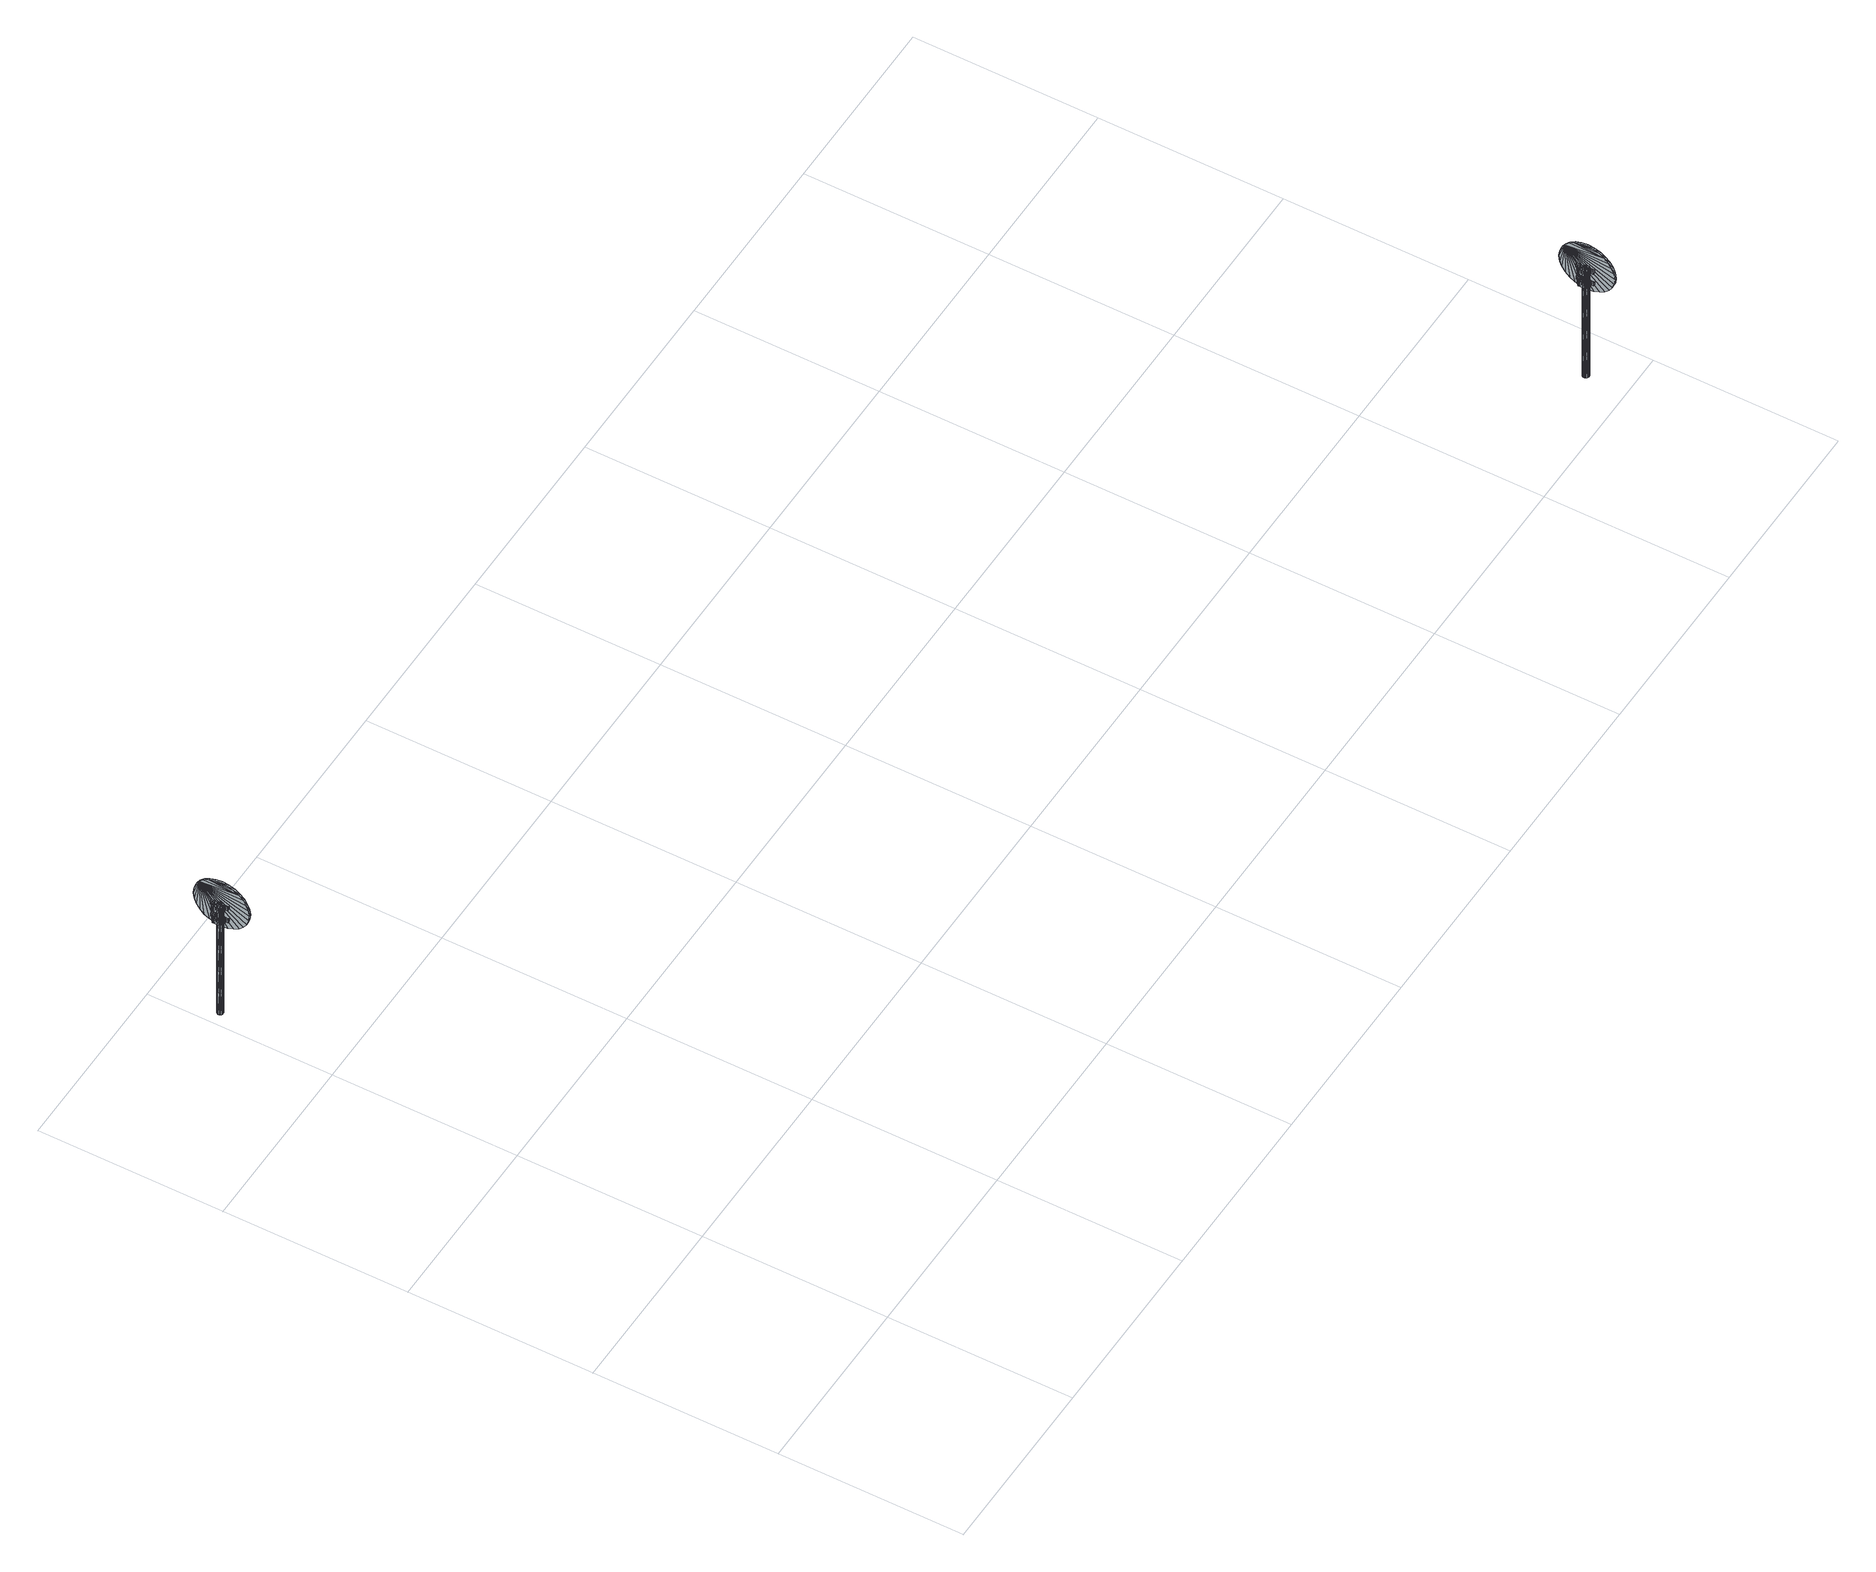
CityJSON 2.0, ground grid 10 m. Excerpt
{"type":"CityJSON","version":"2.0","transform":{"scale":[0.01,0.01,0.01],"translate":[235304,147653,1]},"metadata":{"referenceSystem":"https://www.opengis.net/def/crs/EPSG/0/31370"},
"CityObjects":{
"object1":{"type":"GenericCityObject","attributes":{"cluster":59,"mean_distance_to_centroid":0.147,"new_centroid_x":235304.31,"new_centroid_y":147688.89,"mean_distance_to_camera":8.13,"H1":0,"H2":0,"Z_final":109.16,"cluster2":-1,"proj_x":235305.79,"proj_y":147693.33,"id_line":25153,"bearing_l":288.42,"distance":4.69,"orientation":"left","G_obj":108.42},"geometry":[{"type":"MultiSurface","lod":"2","boundaries":[[[0,1,2]],[[2,1,3]],[[3,1,4]],[[4,1,5]],[[5,1,6]],[[1,7,6]],[[1,8,7]],[[1,9,8]],[[1,10,9]],[[1,11,10]],[[1,12,11]],[[1,13,12]],[[1,14,13]],[[15,14,1]],[[16,15,1]],[[17,16,1]],[[18,17,1]],[[0,18,1]],[[19,20,0]],[[19,0,2]],[[21,19,2]],[[21,2,3]],[[21,3,22]],[[22,3,4]],[[22,4,23]],[[23,4,5]],[[23,5,24]],[[24,5,6]],[[24,6,25]],[[25,6,7]],[[25,7,26]],[[26,7,8]],[[26,8,27]],[[8,9,27]],[[27,9,28]],[[9,10,28]],[[10,29,28]],[[10,11,29]],[[11,30,29]],[[11,12,30]],[[30,12,31]],[[31,12,13]],[[31,13,32]],[[32,13,14]],[[32,14,33]],[[33,14,15]],[[33,15,34]],[[34,15,16]],[[34,16,35]],[[35,16,17]],[[36,35,17]],[[18,36,17]],[[20,36,18]],[[20,18,0]],[[37,38,20]],[[37,20,19]],[[39,37,19]],[[21,39,19]],[[39,21,40]],[[40,21,22]],[[40,22,41]],[[41,22,23]],[[41,23,42]],[[42,23,24]],[[42,24,43]],[[43,24,25]],[[43,25,44]],[[44,25,26]],[[26,45,44]],[[26,27,45]],[[27,46,45]],[[27,28,46]],[[28,47,46]],[[28,29,47]],[[47,29,48]],[[29,30,48]],[[48,30,49]],[[49,30,31]],[[49,31,50]],[[50,31,32]],[[50,32,51]],[[51,32,33]],[[51,33,52]],[[52,33,34]],[[52,34,53]],[[53,34,35]],[[54,53,35]],[[54,35,36]],[[38,54,36]],[[38,36,20]],[[55,56,38]],[[55,38,37]],[[57,55,37]],[[57,37,39]],[[57,39,58]],[[58,39,40]],[[58,40,59]],[[59,40,41]],[[59,41,60]],[[60,41,42]],[[60,42,61]],[[61,42,43]],[[61,43,62]],[[62,43,44]],[[44,63,62]],[[44,45,63]],[[45,64,63]],[[45,46,64]],[[46,65,64]],[[46,47,65]],[[47,66,65]],[[47,48,66]],[[66,48,67]],[[67,48,49]],[[67,49,68]],[[68,49,50]],[[68,50,69]],[[69,50,51]],[[69,51,70]],[[70,51,52]],[[70,52,71]],[[71,52,53]],[[72,71,53]],[[72,53,54]],[[56,72,54]],[[56,54,38]],[[73,74,56]],[[73,56,55]],[[75,73,55]],[[75,55,57]],[[75,57,76]],[[76,57,58]],[[76,58,77]],[[77,58,59]],[[77,59,78]],[[78,59,60]],[[78,60,79]],[[79,60,61]],[[79,61,80]],[[80,61,62]],[[62,81,80]],[[62,63,81]],[[63,82,81]],[[63,64,82]],[[64,83,82]],[[64,65,83]],[[65,84,83]],[[65,66,84]],[[84,66,85]],[[85,66,67]],[[85,67,86]],[[86,67,68]],[[86,68,87]],[[87,68,69]],[[87,69,88]],[[88,69,70]],[[88,70,89]],[[89,70,71]],[[90,89,71]],[[90,71,72]],[[74,90,72]],[[74,72,56]],[[91,92,74]],[[91,74,73]],[[93,91,73]],[[93,73,75]],[[93,75,94]],[[94,75,76]],[[94,76,95]],[[95,76,77]],[[95,77,96]],[[96,77,78]],[[96,78,97]],[[97,78,79]],[[97,79,98]],[[98,79,80]],[[80,99,98]],[[80,81,99]],[[81,100,99]],[[81,82,100]],[[82,101,100]],[[82,83,101]],[[83,102,101]],[[83,84,102]],[[102,84,103]],[[103,84,85]],[[103,85,104]],[[104,85,86]],[[104,86,105]],[[105,86,87]],[[105,87,106]],[[106,87,88]],[[106,88,107]],[[107,88,89]],[[108,107,89]],[[108,89,90]],[[92,108,90]],[[92,90,74]],[[92,91,109]],[[91,93,109]],[[93,94,109]],[[94,95,109]],[[95,96,109]],[[109,96,97]],[[109,97,98]],[[109,98,99]],[[109,99,100]],[[109,100,101]],[[109,101,102]],[[109,102,103]],[[109,103,104]],[[105,109,104]],[[106,109,105]],[[107,109,106]],[[108,109,107]],[[92,109,108]],[[110,111,112]],[[113,112,114]],[[115,112,113]],[[116,112,115]],[[117,112,116]],[[118,112,117]],[[119,112,118]],[[120,112,119]],[[121,112,120]],[[122,112,121]],[[122,123,112]],[[123,110,112]],[[111,124,112]],[[124,125,112]],[[125,126,112]],[[126,127,112]],[[127,128,112]],[[128,129,112]],[[129,130,112]],[[130,131,112]],[[112,131,132]],[[131,133,132]],[[131,134,133]],[[133,134,135]],[[133,135,136]],[[135,137,136]],[[133,136,138]],[[136,139,138]],[[136,137,139]],[[137,140,139]],[[137,135,140]],[[135,141,140]],[[135,134,141]],[[134,142,141]],[[134,131,142]],[[131,143,142]],[[131,130,143]],[[143,130,144]],[[144,130,129]],[[144,129,145]],[[145,129,128]],[[145,128,146]],[[146,127,147]],[[147,127,126]],[[147,126,148]],[[148,126,125]],[[148,125,149]],[[149,125,124]],[[150,149,124]],[[150,124,111]],[[151,150,111]],[[151,111,110]],[[152,151,110]],[[152,110,123]],[[146,128,127]],[[153,123,122]],[[154,153,122]],[[154,122,121]],[[155,154,121]],[[155,121,120]],[[156,155,120]],[[156,120,119]],[[157,156,119]],[[157,119,118]],[[157,118,158]],[[158,118,117]],[[158,117,159]],[[153,152,123]],[[159,117,116]],[[159,116,160]],[[160,116,115]],[[160,115,161]],[[161,115,113]],[[161,113,162]],[[162,113,114]],[[162,114,163]],[[163,114,112]],[[163,112,164]],[[164,112,132]],[[132,165,164]],[[132,133,165]],[[133,138,165]],[[138,139,140]],[[161,162,163]],[[160,161,163]],[[159,160,163]],[[158,159,163]],[[157,158,163]],[[156,157,163]],[[155,156,163]],[[154,155,163]],[[153,154,163]],[[153,163,152]],[[152,163,151]],[[151,163,150]],[[150,163,149]],[[149,163,148]],[[148,163,147]],[[147,163,146]],[[146,163,145]],[[145,163,144]],[[144,163,143]],[[143,163,142]],[[163,164,142]],[[142,164,165]],[[142,165,141]],[[165,140,141]],[[165,138,140]],[[166,167,168]],[[168,167,169]],[[170,168,169]],[[170,169,171]],[[170,171,172]],[[172,171,173]],[[172,173,174]],[[174,173,175]],[[174,175,176]],[[176,175,177]],[[176,177,178]],[[178,177,179]],[[178,179,180]],[[180,179,181]],[[180,181,182]],[[182,181,183]],[[182,183,184]],[[184,183,185]],[[184,185,186]],[[186,185,187]],[[186,187,188]],[[188,187,189]],[[188,189,190]],[[190,189,191]],[[192,190,191]],[[192,191,193]],[[194,192,193]],[[194,193,195]],[[196,194,195]],[[196,195,197]],[[198,196,197]],[[198,197,199]],[[200,198,199]],[[200,199,201]],[[202,200,201]],[[202,201,203]],[[204,202,203]],[[204,203,205]],[[206,204,205]],[[206,205,207]],[[208,206,207]],[[208,207,209]],[[210,208,209]],[[210,209,211]],[[212,210,211]],[[212,211,213]],[[214,212,213]],[[214,213,215]],[[216,214,215]],[[216,215,217]],[[216,217,218]],[[218,217,219]],[[218,219,220]],[[220,219,221]],[[220,221,222]],[[222,221,223]],[[222,223,224]],[[224,223,225]],[[224,225,226]],[[226,225,227]],[[226,227,228]],[[228,227,229]],[[228,229,230]],[[230,229,231]],[[230,231,232]],[[232,231,233]],[[232,233,234]],[[234,233,235]],[[234,235,236]],[[236,235,237]],[[236,237,238]],[[238,237,239]],[[240,238,239]],[[240,239,241]],[[240,241,242]],[[242,241,243]],[[243,244,242]],[[243,245,244]],[[244,245,246]],[[246,245,247]],[[246,247,248]],[[248,247,249]],[[248,249,250]],[[250,249,251]],[[250,251,252]],[[252,251,253]],[[252,253,254]],[[254,253,255]],[[254,255,256]],[[256,255,257]],[[256,257,258]],[[258,257,259]],[[258,259,260]],[[260,259,261]],[[260,261,262]],[[262,261,263]],[[262,263,264]],[[264,263,265]],[[264,265,266]],[[266,265,267]],[[266,267,268]],[[268,267,269]],[[269,270,268]],[[269,271,270]],[[271,272,270]],[[271,273,272]],[[273,274,272]],[[273,275,274]],[[275,276,274]],[[275,277,276]],[[277,278,276]],[[277,279,278]],[[279,280,278]],[[279,281,280]],[[281,282,280]],[[281,283,282]],[[283,284,282]],[[283,285,284]],[[285,286,284]],[[285,287,286]],[[287,288,286]],[[287,289,288]],[[289,290,288]],[[289,291,290]],[[290,291,292]],[[292,291,293]],[[292,293,294]],[[294,293,295]],[[294,295,296]],[[296,295,297]],[[296,297,298]],[[298,297,299]],[[298,299,300]],[[300,299,301]],[[300,301,302]],[[302,301,303]],[[302,303,304]],[[304,303,305]],[[304,305,306]],[[306,305,307]],[[306,307,308]],[[308,307,309]],[[308,309,310]],[[310,309,311]],[[310,311,312]],[[312,311,313]],[[313,166,312]],[[313,167,166]],[[169,167,313]],[[169,313,171]],[[171,313,311]],[[173,171,311]],[[173,311,309]],[[175,173,309]],[[175,309,307]],[[177,175,307]],[[177,307,305]],[[179,177,305]],[[179,305,303]],[[181,179,303]],[[181,303,301]],[[183,181,301]],[[183,301,299]],[[183,299,297]],[[185,183,297]],[[185,297,295]],[[187,185,295]],[[187,295,293]],[[189,187,293]],[[189,293,291]],[[189,291,289]],[[189,289,287]],[[191,189,287]],[[191,287,285]],[[193,191,285]],[[195,193,285]],[[195,285,283]],[[197,195,283]],[[199,197,283]],[[201,199,283]],[[201,283,281]],[[203,201,281]],[[205,203,281]],[[205,281,279]],[[205,279,207]],[[207,279,209]],[[209,279,277]],[[209,277,211]],[[211,277,275]],[[211,275,213]],[[213,275,273]],[[213,273,215]],[[215,273,271]],[[215,271,217]],[[217,271,219]],[[219,271,269]],[[219,269,221]],[[221,269,223]],[[223,269,267]],[[223,267,225]],[[225,267,265]],[[225,265,227]],[[227,265,263]],[[227,263,229]],[[229,263,261]],[[229,261,231]],[[231,261,259]],[[231,259,257]],[[231,257,233]],[[233,257,255]],[[233,255,235]],[[235,255,253]],[[235,253,237]],[[253,251,237]],[[237,251,249]],[[237,249,239]],[[249,247,239]],[[239,247,245]],[[239,245,241]],[[241,245,243]],[[240,242,244]],[[168,312,166]],[[170,312,168]],[[170,310,312]],[[172,310,170]],[[172,308,310]],[[174,308,172]],[[174,306,308]],[[176,306,174]],[[176,304,306]],[[178,304,176]],[[178,302,304]],[[180,302,178]],[[180,300,302]],[[182,300,180]],[[182,298,300]],[[182,296,298]],[[184,296,182]],[[184,294,296]],[[186,294,184]],[[186,292,294]],[[188,292,186]],[[188,290,292]],[[188,288,290]],[[188,286,288]],[[190,286,188]],[[190,284,286]],[[192,284,190]],[[194,284,192]],[[194,282,284]],[[196,282,194]],[[198,282,196]],[[200,282,198]],[[200,280,282]],[[202,280,200]],[[204,280,202]],[[204,278,280]],[[204,206,278]],[[206,208,278]],[[208,276,278]],[[208,210,276]],[[210,274,276]],[[210,212,274]],[[212,272,274]],[[212,214,272]],[[214,270,272]],[[214,216,270]],[[216,218,270]],[[218,268,270]],[[218,220,268]],[[220,222,268]],[[222,266,268]],[[222,224,266]],[[224,264,266]],[[224,226,264]],[[226,262,264]],[[226,228,262]],[[228,260,262]],[[228,230,260]],[[230,258,260]],[[230,256,258]],[[230,232,256]],[[232,254,256]],[[232,234,254]],[[234,252,254]],[[234,236,252]],[[252,236,250]],[[236,248,250]],[[236,238,248]],[[248,238,246]],[[238,244,246]],[[238,240,244]],[[314,315,316]],[[316,315,317]],[[318,316,317]],[[318,317,319]],[[318,319,320]],[[320,319,321]],[[320,321,322]],[[322,321,323]],[[322,323,324]],[[324,323,325]],[[324,325,326]],[[326,325,327]],[[326,327,328]],[[328,327,329]],[[328,329,330]],[[330,329,331]],[[330,331,332]],[[332,331,333]],[[332,333,334]],[[334,333,335]],[[334,335,336]],[[336,335,337]],[[336,337,338]],[[338,337,339]],[[340,338,339]],[[340,339,341]],[[342,340,341]],[[342,341,343]],[[344,342,343]],[[344,343,345]],[[346,344,345]],[[346,345,347]],[[348,346,347]],[[348,347,349]],[[350,348,349]],[[350,349,351]],[[352,350,351]],[[352,351,353]],[[354,352,353]],[[354,353,355]],[[356,354,355]],[[356,355,357]],[[358,356,357]],[[358,357,359]],[[360,358,359]],[[360,359,361]],[[362,360,361]],[[362,361,363]],[[364,362,363]],[[364,363,365]],[[364,365,366]],[[366,365,367]],[[366,367,368]],[[368,367,369]],[[368,369,370]],[[370,369,371]],[[370,371,372]],[[372,371,373]],[[372,373,374]],[[374,373,375]],[[374,375,376]],[[376,375,377]],[[376,377,378]],[[378,377,379]],[[378,379,380]],[[380,379,381]],[[380,381,382]],[[382,381,383]],[[382,383,384]],[[384,383,385]],[[386,384,385]],[[386,385,387]],[[386,387,388]],[[388,387,389]],[[389,390,388]],[[389,391,390]],[[390,391,392]],[[392,391,393]],[[392,393,394]],[[394,393,395]],[[394,395,396]],[[396,395,397]],[[396,397,398]],[[398,397,399]],[[398,399,400]],[[400,399,401]],[[400,401,402]],[[402,401,403]],[[402,403,404]],[[404,403,405]],[[404,405,406]],[[406,405,407]],[[406,407,408]],[[408,407,409]],[[408,409,410]],[[410,409,411]],[[410,411,412]],[[412,411,413]],[[412,413,414]],[[414,413,415]],[[415,416,414]],[[415,417,416]],[[417,418,416]],[[417,419,418]],[[419,420,418]],[[419,421,420]],[[421,422,420]],[[421,423,422]],[[423,424,422]],[[423,425,424]],[[425,426,424]],[[425,427,426]],[[427,428,426]],[[427,429,428]],[[429,430,428]],[[429,431,430]],[[431,432,430]],[[431,433,432]],[[433,434,432]],[[433,435,434]],[[435,436,434]],[[435,437,436]],[[436,437,438]],[[438,437,439]],[[438,439,440]],[[440,439,441]],[[440,441,442]],[[442,441,443]],[[442,443,444]],[[444,443,445]],[[444,445,446]],[[446,445,447]],[[446,447,448]],[[448,447,449]],[[448,449,450]],[[450,449,451]],[[450,451,452]],[[452,451,453]],[[452,453,454]],[[454,453,455]],[[454,455,456]],[[456,455,457]],[[456,457,458]],[[458,457,459]],[[459,314,458]],[[459,315,314]],[[317,315,459]],[[317,459,319]],[[319,459,457]],[[321,319,457]],[[321,457,455]],[[323,321,455]],[[323,455,453]],[[325,323,453]],[[325,453,451]],[[327,325,451]],[[327,451,449]],[[329,327,449]],[[329,449,447]],[[331,329,447]],[[331,447,445]],[[331,445,443]],[[333,331,443]],[[333,443,441]],[[335,333,441]],[[335,441,439]],[[337,335,439]],[[337,439,437]],[[337,437,435]],[[337,435,433]],[[339,337,433]],[[339,433,431]],[[341,339,431]],[[343,341,431]],[[343,431,429]],[[345,343,429]],[[347,345,429]],[[349,347,429]],[[349,429,427]],[[351,349,427]],[[353,351,427]],[[353,427,425]],[[353,425,355]],[[355,425,357]],[[357,425,423]],[[357,423,359]],[[359,423,421]],[[359,421,361]],[[361,421,419]],[[361,419,363]],[[363,419,417]],[[363,417,365]],[[365,417,367]],[[367,417,415]],[[367,415,369]],[[369,415,413]],[[369,413,371]],[[371,413,411]],[[371,411,373]],[[373,411,409]],[[373,409,375]],[[375,409,407]],[[375,407,377]],[[377,407,405]],[[377,405,403]],[[377,403,379]],[[379,403,401]],[[379,401,381]],[[381,401,399]],[[381,399,383]],[[399,397,383]],[[383,397,395]],[[383,395,385]],[[395,393,385]],[[385,393,391]],[[385,391,387]],[[387,391,389]],[[386,388,390]],[[316,458,314]],[[318,458,316]],[[318,456,458]],[[320,456,318]],[[320,454,456]],[[322,454,320]],[[322,452,454]],[[324,452,322]],[[324,450,452]],[[326,450,324]],[[326,448,450]],[[328,448,326]],[[328,446,448]],[[330,446,328]],[[330,444,446]],[[330,442,444]],[[332,442,330]],[[332,440,442]],[[334,440,332]],[[334,438,440]],[[336,438,334]],[[336,436,438]],[[336,434,436]],[[336,432,434]],[[338,432,336]],[[338,430,432]],[[340,430,338]],[[342,430,340]],[[342,428,430]],[[344,428,342]],[[346,428,344]],[[348,428,346]],[[348,426,428]],[[350,426,348]],[[352,426,350]],[[352,424,426]],[[352,354,424]],[[354,356,424]],[[356,422,424]],[[356,358,422]],[[358,420,422]],[[358,360,420]],[[360,418,420]],[[360,362,418]],[[362,416,418]],[[362,364,416]],[[364,366,416]],[[366,414,416]],[[366,368,414]],[[368,412,414]],[[368,370,412]],[[370,410,412]],[[370,372,410]],[[372,408,410]],[[372,374,408]],[[374,406,408]],[[374,376,406]],[[376,404,406]],[[376,402,404]],[[376,378,402]],[[378,400,402]],[[378,380,400]],[[380,398,400]],[[380,382,398]],[[398,382,396]],[[382,394,396]],[[382,384,394]],[[394,384,392]],[[384,390,392]],[[384,386,390]]]}]},
"object2":{"type":"GenericCityObject","attributes":{"cluster":58,"mean_distance_to_centroid":0.228,"new_centroid_x":235371.14,"new_centroid_y":147654.62,"mean_distance_to_camera":10.74,"H1":0,"H2":0,"Z_final":109.04,"cluster2":-1,"proj_x":235377.13,"proj_y":147657.93,"id_line":25151,"bearing_l":331.05,"distance":6.84,"orientation":"left","G_obj":151.05},"geometry":[{"type":"MultiSurface","lod":"2","boundaries":[[[460,461,462]],[[462,461,463]],[[463,461,464]],[[464,461,465]],[[465,461,466]],[[461,467,466]],[[461,468,467]],[[461,469,468]],[[461,470,469]],[[461,471,470]],[[461,472,471]],[[461,473,472]],[[461,474,473]],[[475,474,461]],[[476,475,461]],[[477,476,461]],[[478,477,461]],[[460,478,461]],[[479,480,460]],[[479,460,462]],[[481,479,462]],[[481,462,463]],[[481,463,482]],[[482,463,464]],[[482,464,483]],[[483,464,465]],[[483,465,484]],[[484,465,466]],[[484,466,485]],[[485,466,467]],[[485,467,486]],[[486,467,468]],[[486,468,487]],[[468,469,487]],[[487,469,488]],[[469,470,488]],[[470,489,488]],[[470,471,489]],[[471,490,489]],[[471,472,490]],[[490,472,491]],[[491,472,473]],[[491,473,492]],[[492,473,474]],[[492,474,493]],[[493,474,475]],[[493,475,494]],[[494,475,476]],[[494,476,495]],[[495,476,477]],[[496,495,477]],[[478,496,477]],[[480,496,478]],[[480,478,460]],[[497,498,480]],[[497,480,479]],[[499,497,479]],[[481,499,479]],[[499,481,500]],[[500,481,482]],[[500,482,501]],[[501,482,483]],[[501,483,502]],[[502,483,484]],[[502,484,503]],[[503,484,485]],[[503,485,504]],[[504,485,486]],[[486,505,504]],[[486,487,505]],[[487,506,505]],[[487,488,506]],[[488,507,506]],[[488,489,507]],[[507,489,508]],[[489,490,508]],[[508,490,509]],[[509,490,491]],[[509,491,510]],[[510,491,492]],[[510,492,511]],[[511,492,493]],[[511,493,512]],[[512,493,494]],[[512,494,513]],[[513,494,495]],[[514,513,495]],[[514,495,496]],[[498,514,496]],[[498,496,480]],[[515,516,498]],[[515,498,497]],[[517,515,497]],[[517,497,499]],[[517,499,518]],[[518,499,500]],[[518,500,519]],[[519,500,501]],[[519,501,520]],[[520,501,502]],[[520,502,521]],[[521,502,503]],[[521,503,522]],[[522,503,504]],[[504,523,522]],[[504,505,523]],[[505,524,523]],[[505,506,524]],[[506,525,524]],[[506,507,525]],[[507,526,525]],[[507,508,526]],[[526,508,527]],[[527,508,509]],[[527,509,528]],[[528,509,510]],[[528,510,529]],[[529,510,511]],[[529,511,530]],[[530,511,512]],[[530,512,531]],[[531,512,513]],[[532,531,513]],[[532,513,514]],[[516,532,514]],[[516,514,498]],[[533,534,516]],[[533,516,515]],[[535,533,515]],[[535,515,517]],[[535,517,536]],[[536,517,518]],[[536,518,537]],[[537,518,519]],[[537,519,538]],[[538,519,520]],[[538,520,539]],[[539,520,521]],[[539,521,540]],[[540,521,522]],[[522,541,540]],[[522,523,541]],[[523,542,541]],[[523,524,542]],[[524,543,542]],[[524,525,543]],[[525,544,543]],[[525,526,544]],[[544,526,545]],[[545,526,527]],[[545,527,546]],[[546,527,528]],[[546,528,547]],[[547,528,529]],[[547,529,548]],[[548,529,530]],[[548,530,549]],[[549,530,531]],[[550,549,531]],[[550,531,532]],[[534,550,532]],[[534,532,516]],[[551,552,534]],[[551,534,533]],[[553,551,533]],[[553,533,535]],[[553,535,554]],[[554,535,536]],[[554,536,555]],[[555,536,537]],[[555,537,556]],[[556,537,538]],[[556,538,557]],[[557,538,539]],[[557,539,558]],[[558,539,540]],[[540,559,558]],[[540,541,559]],[[541,560,559]],[[541,542,560]],[[542,561,560]],[[542,543,561]],[[543,562,561]],[[543,544,562]],[[562,544,563]],[[563,544,545]],[[563,545,564]],[[564,545,546]],[[564,546,565]],[[565,546,547]],[[565,547,566]],[[566,547,548]],[[566,548,567]],[[567,548,549]],[[568,567,549]],[[568,549,550]],[[552,568,550]],[[552,550,534]],[[552,551,569]],[[551,553,569]],[[553,554,569]],[[554,555,569]],[[555,556,569]],[[569,556,557]],[[569,557,558]],[[569,558,559]],[[569,559,560]],[[569,560,561]],[[569,561,562]],[[569,562,563]],[[569,563,564]],[[565,569,564]],[[566,569,565]],[[567,569,566]],[[568,569,567]],[[552,569,568]],[[570,571,572]],[[573,572,574]],[[575,572,573]],[[576,572,575]],[[577,572,576]],[[578,572,577]],[[579,572,578]],[[580,572,579]],[[581,572,580]],[[582,572,581]],[[582,583,572]],[[583,570,572]],[[571,584,572]],[[584,585,572]],[[585,586,572]],[[586,587,572]],[[587,588,572]],[[588,589,572]],[[589,590,572]],[[590,591,572]],[[572,591,592]],[[591,593,592]],[[591,594,593]],[[593,594,595]],[[593,595,596]],[[595,597,596]],[[593,596,598]],[[596,599,598]],[[596,597,599]],[[597,600,599]],[[597,595,600]],[[595,601,600]],[[595,594,601]],[[594,602,601]],[[594,591,602]],[[591,603,602]],[[591,590,603]],[[603,590,604]],[[604,590,589]],[[604,589,605]],[[605,589,588]],[[605,588,606]],[[606,587,607]],[[607,587,586]],[[607,586,608]],[[608,586,585]],[[608,585,609]],[[609,585,584]],[[610,609,584]],[[610,584,571]],[[611,610,571]],[[611,571,570]],[[612,611,570]],[[612,570,583]],[[606,588,587]],[[613,583,582]],[[614,613,582]],[[614,582,581]],[[615,614,581]],[[615,581,580]],[[616,615,580]],[[616,580,579]],[[617,616,579]],[[617,579,578]],[[617,578,618]],[[618,578,577]],[[618,577,619]],[[613,612,583]],[[619,577,576]],[[619,576,620]],[[620,576,575]],[[620,575,621]],[[621,575,573]],[[621,573,622]],[[622,573,574]],[[622,574,623]],[[623,574,572]],[[623,572,624]],[[624,572,592]],[[592,625,624]],[[592,593,625]],[[593,598,625]],[[598,599,600]],[[621,622,623]],[[620,621,623]],[[619,620,623]],[[618,619,623]],[[617,618,623]],[[616,617,623]],[[615,616,623]],[[614,615,623]],[[613,614,623]],[[613,623,612]],[[612,623,611]],[[611,623,610]],[[610,623,609]],[[609,623,608]],[[608,623,607]],[[607,623,606]],[[606,623,605]],[[605,623,604]],[[604,623,603]],[[603,623,602]],[[623,624,602]],[[602,624,625]],[[602,625,601]],[[625,600,601]],[[625,598,600]],[[626,627,628]],[[628,627,629]],[[630,628,629]],[[630,629,631]],[[630,631,632]],[[632,631,633]],[[632,633,634]],[[634,633,635]],[[634,635,636]],[[636,635,637]],[[636,637,638]],[[638,637,639]],[[638,639,640]],[[640,639,641]],[[640,641,642]],[[642,641,643]],[[642,643,644]],[[644,643,645]],[[644,645,646]],[[646,645,647]],[[646,647,648]],[[648,647,649]],[[648,649,650]],[[650,649,651]],[[652,650,651]],[[652,651,653]],[[654,652,653]],[[654,653,655]],[[656,654,655]],[[656,655,657]],[[658,656,657]],[[658,657,659]],[[660,658,659]],[[660,659,661]],[[662,660,661]],[[662,661,663]],[[664,662,663]],[[664,663,665]],[[666,664,665]],[[666,665,667]],[[668,666,667]],[[668,667,669]],[[670,668,669]],[[670,669,671]],[[672,670,671]],[[672,671,673]],[[674,672,673]],[[674,673,675]],[[676,674,675]],[[676,675,677]],[[676,677,678]],[[678,677,679]],[[678,679,680]],[[680,679,681]],[[680,681,682]],[[682,681,683]],[[682,683,684]],[[684,683,685]],[[684,685,686]],[[686,685,687]],[[686,687,688]],[[688,687,689]],[[688,689,690]],[[690,689,691]],[[690,691,692]],[[692,691,693]],[[692,693,694]],[[694,693,695]],[[694,695,696]],[[696,695,697]],[[698,696,697]],[[698,697,699]],[[698,699,700]],[[700,699,701]],[[701,702,700]],[[701,703,702]],[[702,703,704]],[[704,703,705]],[[704,705,706]],[[706,705,707]],[[706,707,708]],[[708,707,709]],[[708,709,710]],[[710,709,711]],[[710,711,712]],[[712,711,713]],[[712,713,714]],[[714,713,715]],[[714,715,716]],[[716,715,717]],[[716,717,718]],[[718,717,719]],[[718,719,720]],[[720,719,721]],[[720,721,722]],[[722,721,723]],[[722,723,724]],[[724,723,725]],[[724,725,726]],[[726,725,727]],[[727,728,726]],[[727,729,728]],[[729,730,728]],[[729,731,730]],[[731,732,730]],[[731,733,732]],[[733,734,732]],[[733,735,734]],[[735,736,734]],[[735,737,736]],[[737,738,736]],[[737,739,738]],[[739,740,738]],[[739,741,740]],[[741,742,740]],[[741,743,742]],[[743,744,742]],[[743,745,744]],[[745,746,744]],[[745,747,746]],[[747,748,746]],[[747,749,748]],[[748,749,750]],[[750,749,751]],[[750,751,752]],[[752,751,753]],[[752,753,754]],[[754,753,755]],[[754,755,756]],[[756,755,757]],[[756,757,758]],[[758,757,759]],[[758,759,760]],[[760,759,761]],[[760,761,762]],[[762,761,763]],[[762,763,764]],[[764,763,765]],[[764,765,766]],[[766,765,767]],[[766,767,768]],[[768,767,769]],[[768,769,770]],[[770,769,771]],[[771,626,770]],[[771,627,626]],[[629,627,771]],[[629,771,631]],[[631,771,769]],[[633,631,769]],[[633,769,767]],[[635,633,767]],[[635,767,765]],[[637,635,765]],[[637,765,763]],[[639,637,763]],[[639,763,761]],[[641,639,761]],[[641,761,759]],[[643,641,759]],[[643,759,757]],[[643,757,755]],[[645,643,755]],[[645,755,753]],[[647,645,753]],[[647,753,751]],[[649,647,751]],[[649,751,749]],[[649,749,747]],[[649,747,745]],[[651,649,745]],[[651,745,743]],[[653,651,743]],[[655,653,743]],[[655,743,741]],[[657,655,741]],[[659,657,741]],[[661,659,741]],[[661,741,739]],[[663,661,739]],[[665,663,739]],[[665,739,737]],[[665,737,667]],[[667,737,669]],[[669,737,735]],[[669,735,671]],[[671,735,733]],[[671,733,673]],[[673,733,731]],[[673,731,675]],[[675,731,729]],[[675,729,677]],[[677,729,679]],[[679,729,727]],[[679,727,681]],[[681,727,725]],[[681,725,683]],[[683,725,723]],[[683,723,685]],[[685,723,721]],[[685,721,687]],[[687,721,719]],[[687,719,689]],[[689,719,717]],[[689,717,715]],[[689,715,691]],[[691,715,713]],[[691,713,693]],[[693,713,711]],[[693,711,695]],[[711,709,695]],[[695,709,707]],[[695,707,697]],[[707,705,697]],[[697,705,703]],[[697,703,699]],[[699,703,701]],[[698,700,702]],[[628,770,626]],[[630,770,628]],[[630,768,770]],[[632,768,630]],[[632,766,768]],[[634,766,632]],[[634,764,766]],[[636,764,634]],[[636,762,764]],[[638,762,636]],[[638,760,762]],[[640,760,638]],[[640,758,760]],[[642,758,640]],[[642,756,758]],[[642,754,756]],[[644,754,642]],[[644,752,754]],[[646,752,644]],[[646,750,752]],[[648,750,646]],[[648,748,750]],[[648,746,748]],[[648,744,746]],[[650,744,648]],[[650,742,744]],[[652,742,650]],[[654,742,652]],[[654,740,742]],[[656,740,654]],[[658,740,656]],[[660,740,658]],[[660,738,740]],[[662,738,660]],[[664,738,662]],[[664,736,738]],[[664,666,736]],[[666,668,736]],[[668,734,736]],[[668,670,734]],[[670,732,734]],[[670,672,732]],[[672,730,732]],[[672,674,730]],[[674,728,730]],[[674,676,728]],[[676,678,728]],[[678,726,728]],[[678,680,726]],[[680,724,726]],[[680,682,724]],[[682,722,724]],[[682,684,722]],[[684,720,722]],[[684,686,720]],[[686,718,720]],[[686,688,718]],[[688,716,718]],[[688,714,716]],[[688,690,714]],[[690,712,714]],[[690,692,712]],[[692,710,712]],[[692,694,710]],[[710,694,708]],[[694,706,708]],[[694,696,706]],[[706,696,704]],[[696,702,704]],[[696,698,702]],[[772,773,774]],[[774,773,775]],[[776,774,775]],[[776,775,777]],[[776,777,778]],[[778,777,779]],[[778,779,780]],[[780,779,781]],[[780,781,782]],[[782,781,783]],[[782,783,784]],[[784,783,785]],[[784,785,786]],[[786,785,787]],[[786,787,788]],[[788,787,789]],[[788,789,790]],[[790,789,791]],[[790,791,792]],[[792,791,793]],[[792,793,794]],[[794,793,795]],[[794,795,796]],[[796,795,797]],[[798,796,797]],[[798,797,799]],[[800,798,799]],[[800,799,801]],[[802,800,801]],[[802,801,803]],[[804,802,803]],[[804,803,805]],[[806,804,805]],[[806,805,807]],[[808,806,807]],[[808,807,809]],[[810,808,809]],[[810,809,811]],[[812,810,811]],[[812,811,813]],[[814,812,813]],[[814,813,815]],[[816,814,815]],[[816,815,817]],[[818,816,817]],[[818,817,819]],[[820,818,819]],[[820,819,821]],[[822,820,821]],[[822,821,823]],[[822,823,824]],[[824,823,825]],[[824,825,826]],[[826,825,827]],[[826,827,828]],[[828,827,829]],[[828,829,830]],[[830,829,831]],[[830,831,832]],[[832,831,833]],[[832,833,834]],[[834,833,835]],[[834,835,836]],[[836,835,837]],[[836,837,838]],[[838,837,839]],[[838,839,840]],[[840,839,841]],[[840,841,842]],[[842,841,843]],[[844,842,843]],[[844,843,845]],[[844,845,846]],[[846,845,847]],[[847,848,846]],[[847,849,848]],[[848,849,850]],[[850,849,851]],[[850,851,852]],[[852,851,853]],[[852,853,854]],[[854,853,855]],[[854,855,856]],[[856,855,857]],[[856,857,858]],[[858,857,859]],[[858,859,860]],[[860,859,861]],[[860,861,862]],[[862,861,863]],[[862,863,864]],[[864,863,865]],[[864,865,866]],[[866,865,867]],[[866,867,868]],[[868,867,869]],[[868,869,870]],[[870,869,871]],[[870,871,872]],[[872,871,873]],[[873,874,872]],[[873,875,874]],[[875,876,874]],[[875,877,876]],[[877,878,876]],[[877,879,878]],[[879,880,878]],[[879,881,880]],[[881,882,880]],[[881,883,882]],[[883,884,882]],[[883,885,884]],[[885,886,884]],[[885,887,886]],[[887,888,886]],[[887,889,888]],[[889,890,888]],[[889,891,890]],[[891,892,890]],[[891,893,892]],[[893,894,892]],[[893,895,894]],[[894,895,896]],[[896,895,897]],[[896,897,898]],[[898,897,899]],[[898,899,900]],[[900,899,901]],[[900,901,902]],[[902,901,903]],[[902,903,904]],[[904,903,905]],[[904,905,906]],[[906,905,907]],[[906,907,908]],[[908,907,909]],[[908,909,910]],[[910,909,911]],[[910,911,912]],[[912,911,913]],[[912,913,914]],[[914,913,915]],[[914,915,916]],[[916,915,917]],[[917,772,916]],[[917,773,772]],[[775,773,917]],[[775,917,777]],[[777,917,915]],[[779,777,915]],[[779,915,913]],[[781,779,913]],[[781,913,911]],[[783,781,911]],[[783,911,909]],[[785,783,909]],[[785,909,907]],[[787,785,907]],[[787,907,905]],[[789,787,905]],[[789,905,903]],[[789,903,901]],[[791,789,901]],[[791,901,899]],[[793,791,899]],[[793,899,897]],[[795,793,897]],[[795,897,895]],[[795,895,893]],[[795,893,891]],[[797,795,891]],[[797,891,889]],[[799,797,889]],[[801,799,889]],[[801,889,887]],[[803,801,887]],[[805,803,887]],[[807,805,887]],[[807,887,885]],[[809,807,885]],[[811,809,885]],[[811,885,883]],[[811,883,813]],[[813,883,815]],[[815,883,881]],[[815,881,817]],[[817,881,879]],[[817,879,819]],[[819,879,877]],[[819,877,821]],[[821,877,875]],[[821,875,823]],[[823,875,825]],[[825,875,873]],[[825,873,827]],[[827,873,871]],[[827,871,829]],[[829,871,869]],[[829,869,831]],[[831,869,867]],[[831,867,833]],[[833,867,865]],[[833,865,835]],[[835,865,863]],[[835,863,861]],[[835,861,837]],[[837,861,859]],[[837,859,839]],[[839,859,857]],[[839,857,841]],[[857,855,841]],[[841,855,853]],[[841,853,843]],[[853,851,843]],[[843,851,849]],[[843,849,845]],[[845,849,847]],[[844,846,848]],[[774,916,772]],[[776,916,774]],[[776,914,916]],[[778,914,776]],[[778,912,914]],[[780,912,778]],[[780,910,912]],[[782,910,780]],[[782,908,910]],[[784,908,782]],[[784,906,908]],[[786,906,784]],[[786,904,906]],[[788,904,786]],[[788,902,904]],[[788,900,902]],[[790,900,788]],[[790,898,900]],[[792,898,790]],[[792,896,898]],[[794,896,792]],[[794,894,896]],[[794,892,894]],[[794,890,892]],[[796,890,794]],[[796,888,890]],[[798,888,796]],[[800,888,798]],[[800,886,888]],[[802,886,800]],[[804,886,802]],[[806,886,804]],[[806,884,886]],[[808,884,806]],[[810,884,808]],[[810,882,884]],[[810,812,882]],[[812,814,882]],[[814,880,882]],[[814,816,880]],[[816,878,880]],[[816,818,878]],[[818,876,878]],[[818,820,876]],[[820,874,876]],[[820,822,874]],[[822,824,874]],[[824,872,874]],[[824,826,872]],[[826,870,872]],[[826,828,870]],[[828,868,870]],[[828,830,868]],[[830,866,868]],[[830,832,866]],[[832,864,866]],[[832,834,864]],[[834,862,864]],[[834,860,862]],[[834,836,860]],[[836,858,860]],[[836,838,858]],[[838,856,858]],[[838,840,856]],[[856,840,854]],[[840,852,854]],[[840,842,852]],[[852,842,850]],[[842,848,850]],[[842,844,848]]]}]}
},
"vertices":[
[77,3666,1],[77,3649,1],[71,3665,1],[66,3662,1],[62,3657,1],[60,3652,1],[60,3646,1],[62,3641,1],[66,3636,1],[71,3633,1],[77,3632,1],[82,3633,1],[87,3636,1],[91,3641,1],[93,3646,1],[93,3652,1],[91,3657,1],[87,3662,1],[82,3665,1],[71,3665,150],[77,3666,150],[66,3662,150],[62,3657,150],[60,3652,150],[60,3646,150],[62,3641,150],[66,3636,150],[71,3633,150],[77,3632,150],[82,3633,150],[87,3636,150],[91,3641,150],[93,3646,150],[93,3652,150],[91,3657,150],[87,3662,150],[82,3665,150],[71,3665,299],[77,3666,299],[66,3662,299],[62,3657,299],[60,3652,299],[60,3646,299],[62,3641,299],[66,3636,299],[71,3633,299],[77,3632,299],[82,3633,299],[87,3636,299],[91,3641,299],[93,3646,299],[93,3652,299],[91,3657,299],[87,3662,299],[82,3665,299],[71,3665,448],[77,3666,448],[66,3662,448],[62,3657,448],[60,3652,448],[60,3646,448],[62,3641,448],[66,3636,448],[71,3633,448],[77,3632,448],[82,3633,448],[87,3636,448],[91,3641,448],[93,3646,448],[93,3652,448],[91,3657,448],[87,3662,448],[82,3665,448],[71,3665,597],[77,3666,597],[66,3662,597],[62,3657,597],[60,3652,597],[60,3646,597],[62,3641,597],[66,3636,597],[71,3633,597],[77,3632,597],[82,3633,597],[87,3636,597],[91,3641,597],[93,3646,597],[93,3652,597],[91,3657,597],[87,3662,597],[82,3665,597],[71,3665,746],[77,3666,746],[66,3662,746],[62,3657,746],[60,3652,746],[60,3646,746],[62,3641,746],[66,3636,746],[71,3633,746],[77,3632,746],[82,3633,746],[87,3636,746],[91,3641,746],[93,3646,746],[93,3652,746],[91,3657,746],[87,3662,746],[82,3665,746],[77,3649,746],[94,3586,593],[94,3558,610],[90,3770,822],[91,3799,763],[90,3788,794],[91,3803,728],[92,3799,694],[92,3788,662],[93,3770,634],[93,3747,610],[94,3719,593],[94,3687,581],[94,3652,577],[94,3618,581],[94,3534,634],[93,3517,662],[93,3505,694],[92,3501,728],[92,3505,763],[91,3517,794],[90,3534,822],[90,3558,846],[89,3747,846],[89,3719,864],[90,3586,864],[89,3618,875],[89,3687,875],[89,3652,879],[99,3687,875],[100,3652,879],[100,3618,875],[100,3586,864],[100,3558,846],[101,3534,823],[101,3517,795],[102,3505,763],[103,3501,728],[103,3505,694],[104,3517,662],[104,3534,634],[105,3558,611],[105,3586,593],[105,3618,581],[105,3652,577],[105,3687,581],[104,3719,593],[104,3747,611],[103,3770,634],[103,3788,662],[102,3799,694],[102,3803,728],[101,3799,763],[100,3788,795],[100,3770,823],[100,3747,846],[100,3719,864],[98,3704,652],[98,3704,632],[81,3704,652],[81,3704,632],[82,3694,652],[82,3694,632],[70,3690,652],[70,3690,632],[69,3690,652],[69,3690,632],[67,3689,652],[67,3689,632],[65,3688,652],[65,3688,632],[64,3687,652],[64,3687,632],[62,3686,652],[62,3686,632],[60,3685,652],[60,3685,632],[59,3684,652],[59,3684,632],[54,3680,652],[54,3680,632],[52,3679,652],[52,3679,632],[51,3678,652],[51,3678,632],[50,3676,652],[50,3676,632],[49,3675,652],[49,3675,632],[49,3673,652],[49,3673,632],[49,3671,652],[49,3671,632],[49,3669,652],[49,3669,632],[49,3652,652],[49,3652,632],[50,3642,652],[50,3642,632],[51,3640,652],[51,3640,632],[51,3638,652],[51,3638,632],[52,3635,652],[52,3635,632],[54,3633,652],[54,3633,632],[55,3631,652],[55,3631,632],[57,3630,652],[57,3630,632],[59,3628,652],[59,3628,632],[60,3628,652],[60,3628,632],[62,3627,652],[62,3627,632],[64,3626,652],[64,3626,632],[67,3625,652],[67,3625,632],[69,3624,652],[69,3624,632],[72,3624,652],[72,3624,632],[74,3623,652],[74,3623,632],[77,3623,652],[77,3623,632],[83,3623,652],[83,3623,632],[84,3611,652],[84,3611,632],[98,3610,652],[98,3610,632],[98,3625,652],[98,3625,632],[88,3632,652],[88,3632,632],[80,3632,652],[80,3632,632],[78,3632,652],[78,3632,632],[76,3632,652],[76,3632,632],[75,3632,652],[75,3632,632],[73,3632,652],[73,3632,632],[71,3633,652],[71,3633,632],[70,3633,652],[70,3633,632],[68,3633,652],[68,3633,632],[67,3634,652],[67,3634,632],[65,3635,652],[65,3635,632],[64,3636,652],[64,3636,632],[63,3637,652],[63,3637,632],[63,3638,652],[63,3638,632],[62,3640,652],[62,3640,632],[62,3641,652],[62,3641,632],[61,3651,652],[61,3651,632],[61,3669,652],[61,3669,632],[61,3670,652],[61,3670,632],[61,3672,652],[61,3672,632],[62,3673,652],[62,3673,632],[62,3674,652],[62,3674,632],[63,3674,652],[63,3674,632],[64,3675,652],[64,3675,632],[65,3676,652],[65,3676,632],[66,3676,652],[66,3676,632],[67,3677,652],[67,3677,632],[68,3677,652],[68,3677,632],[69,3678,652],[69,3678,632],[71,3678,652],[71,3678,632],[72,3678,652],[72,3678,632],[73,3679,652],[73,3679,632],[83,3681,652],[83,3681,632],[95,3687,652],[95,3687,632],[94,3704,737],[94,3704,717],[77,3704,737],[77,3704,717],[78,3694,737],[78,3694,717],[66,3690,737],[66,3690,717],[65,3690,737],[65,3690,717],[63,3689,737],[63,3689,717],[61,3688,737],[61,3688,717],[60,3687,737],[60,3687,717],[58,3686,737],[58,3686,717],[56,3685,737],[56,3685,717],[55,3684,737],[55,3684,717],[50,3680,737],[50,3680,717],[48,3679,737],[48,3679,717],[47,3678,737],[47,3678,717],[46,3676,737],[46,3676,717],[45,3675,737],[45,3675,717],[45,3673,737],[45,3673,717],[45,3671,737],[45,3671,717],[44,3669,737],[44,3669,717],[45,3652,737],[45,3652,717],[46,3642,737],[46,3642,717],[47,3640,737],[47,3640,717],[47,3638,737],[47,3638,717],[48,3635,737],[48,3635,717],[50,3633,737],[50,3633,717],[51,3631,737],[51,3631,717],[53,3630,737],[53,3630,717],[55,3628,737],[55,3628,717],[58,3627,737],[58,3627,717],[60,3626,737],[60,3626,717],[63,3625,737],[63,3625,717],[65,3624,737],[65,3624,717],[68,3624,737],[68,3624,717],[70,3623,737],[70,3623,717],[73,3623,737],[73,3623,717],[79,3623,737],[79,3623,717],[80,3611,737],[80,3611,717],[94,3610,737],[94,3610,717],[94,3625,737],[94,3625,717],[84,3632,737],[84,3632,717],[76,3632,737],[76,3632,717],[74,3632,737],[74,3632,717],[72,3632,737],[72,3632,717],[71,3632,737],[71,3632,717],[69,3632,737],[69,3632,717],[67,3633,737],[67,3633,717],[66,3633,737],[66,3633,717],[64,3633,737],[64,3633,717],[63,3634,737],[63,3634,717],[61,3635,737],[61,3635,717],[60,3636,737],[60,3636,717],[59,3637,737],[59,3637,717],[59,3638,737],[59,3638,717],[58,3640,737],[58,3640,717],[58,3641,737],[58,3641,717],[57,3651,737],[57,3651,717],[57,3669,737],[57,3669,717],[57,3670,737],[57,3670,717],[57,3672,737],[57,3672,717],[58,3673,737],[58,3673,717],[58,3674,737],[58,3674,717],[59,3674,737],[59,3674,717],[60,3675,737],[60,3675,717],[61,3676,737],[61,3676,717],[62,3676,737],[62,3676,717],[63,3677,737],[63,3677,717],[64,3677,737],[64,3677,717],[65,3678,737],[65,3678,717],[67,3678,737],[67,3678,717],[68,3678,737],[68,3678,717],[69,3679,737],[69,3679,717],[79,3681,737],[79,3681,717],[91,3687,737],[91,3687,717],
[6760,239,1],[6760,222,1],[6754,238,1],[6749,235,1],[6745,230,1],[6743,225,1],[6743,219,1],[6745,214,1],[6749,209,1],[6754,206,1],[6760,205,1],[6766,206,1],[6771,209,1],[6774,214,1],[6776,219,1],[6776,225,1],[6774,230,1],[6771,235,1],[6766,238,1],[6754,238,150],[6760,239,150],[6749,235,150],[6745,230,150],[6743,225,150],[6743,219,150],[6745,214,150],[6749,209,150],[6754,206,150],[6760,205,150],[6766,206,150],[6771,209,150],[6774,214,150],[6776,219,150],[6776,225,150],[6774,230,150],[6771,235,150],[6766,238,150],[6754,238,299],[6760,239,299],[6749,235,299],[6745,230,299],[6743,225,299],[6743,219,299],[6745,214,299],[6749,209,299],[6754,206,299],[6760,205,299],[6766,206,299],[6771,209,299],[6774,214,299],[6776,219,299],[6776,225,299],[6774,230,299],[6771,235,299],[6766,238,299],[6754,238,448],[6760,239,448],[6749,235,448],[6745,230,448],[6743,225,448],[6743,219,448],[6745,214,448],[6749,209,448],[6754,206,448],[6760,205,448],[6766,206,448],[6771,209,448],[6774,214,448],[6776,219,448],[6776,225,448],[6774,230,448],[6771,235,448],[6766,238,448],[6754,238,597],[6760,239,597],[6749,235,597],[6745,230,597],[6743,225,597],[6743,219,597],[6745,214,597],[6749,209,597],[6754,206,597],[6760,205,597],[6766,206,597],[6771,209,597],[6774,214,597],[6776,219,597],[6776,225,597],[6774,230,597],[6771,235,597],[6766,238,597],[6754,238,746],[6760,239,746],[6749,235,746],[6745,230,746],[6743,225,746],[6743,219,746],[6745,214,746],[6749,209,746],[6754,206,746],[6760,205,746],[6766,206,746],[6771,209,746],[6774,214,746],[6776,219,746],[6776,225,746],[6774,230,746],[6771,235,746],[6766,238,746],[6760,222,746],[6778,159,593],[6777,131,610],[6773,343,822],[6774,372,763],[6773,361,794],[6774,376,728],[6775,372,694],[6776,361,662],[6776,343,634],[6777,320,610],[6777,292,593],[6777,260,581],[6778,225,577],[6778,191,581],[6777,107,634],[6777,90,662],[6776,78,694],[6775,74,728],[6775,78,763],[6774,90,794],[6774,107,822],[6773,131,846],[6773,320,846],[6772,292,864],[6773,159,864],[6772,191,875],[6772,260,875],[6772,225,879],[6783,260,875],[6783,225,879],[6783,191,875],[6783,159,864],[6784,131,846],[6784,107,823],[6785,90,795],[6785,78,763],[6786,74,728],[6787,78,694],[6787,90,662],[6787,107,634],[6788,131,611],[6788,159,593],[6788,191,581],[6788,225,577],[6788,260,581],[6788,292,593],[6787,320,611],[6787,343,634],[6786,361,662],[6785,372,694],[6785,376,728],[6784,372,763],[6784,361,795],[6783,343,823],[6783,320,846],[6783,292,864],[6781,277,652],[6781,277,632],[6765,277,652],[6765,277,632],[6765,267,652],[6765,267,632],[6754,263,652],[6754,263,632],[6752,263,652],[6752,263,632],[6750,262,652],[6750,262,632],[6748,261,652],[6748,261,632],[6747,260,652],[6747,260,632],[6745,259,652],[6745,259,632],[6744,258,652],[6744,258,632],[6742,257,652],[6742,257,632],[6737,253,652],[6737,253,632],[6736,252,652],[6736,252,632],[6734,251,652],[6734,251,632],[6734,249,652],[6734,249,632],[6733,248,652],[6733,248,632],[6732,246,652],[6732,246,632],[6732,244,652],[6732,244,632],[6732,242,652],[6732,242,632],[6732,225,652],[6732,225,632],[6733,215,652],[6733,215,632],[6734,213,652],[6734,213,632],[6735,211,652],[6735,211,632],[6736,208,652],[6736,208,632],[6737,206,652],[6737,206,632],[6739,204,652],[6739,204,632],[6741,203,652],[6741,203,632],[6743,201,652],[6743,201,632],[6745,200,652],[6745,200,632],[6747,199,652],[6747,199,632],[6750,198,652],[6750,198,632],[6752,197,652],[6752,197,632],[6755,197,652],[6755,197,632],[6758,196,652],[6758,196,632],[6760,196,652],[6760,196,632],[6766,196,652],[6766,196,632],[6767,184,652],[6767,184,632],[6782,183,652],[6782,183,632],[6781,198,652],[6781,198,632],[6771,206,652],[6771,206,632],[6763,205,652],[6763,205,632],[6761,205,652],[6761,205,632],[6760,205,652],[6760,205,632],[6758,205,652],[6758,205,632],[6756,205,652],[6756,205,632],[6755,206,652],[6755,206,632],[6753,206,652],[6753,206,632],[6751,206,652],[6751,206,632],[6750,207,652],[6750,207,632],[6749,208,652],[6749,208,632],[6747,209,652],[6747,209,632],[6747,210,652],[6747,210,632],[6746,211,652],[6746,211,632],[6745,213,652],[6745,213,632],[6745,214,652],[6745,214,632],[6744,224,652],[6744,224,632],[6744,242,652],[6744,242,632],[6744,243,652],[6744,243,632],[6744,245,652],[6744,245,632],[6745,246,652],[6745,246,632],[6745,247,652],[6745,247,632],[6746,247,652],[6746,247,632],[6747,248,652],[6747,248,632],[6748,249,652],[6748,249,632],[6749,249,652],[6749,249,632],[6750,250,652],[6750,250,632],[6751,250,652],[6751,250,632],[6753,251,652],[6753,251,632],[6754,251,652],[6754,251,632],[6755,251,652],[6755,251,632],[6756,252,652],[6756,252,632],[6767,254,652],[6767,254,632],[6779,260,652],[6779,260,632],[6777,277,737],[6777,277,717],[6761,277,737],[6761,277,717],[6761,267,737],[6761,267,717],[6750,263,737],[6750,263,717],[6748,263,737],[6748,263,717],[6746,262,737],[6746,262,717],[6744,261,737],[6744,261,717],[6743,260,737],[6743,260,717],[6741,259,737],[6741,259,717],[6740,258,737],[6740,258,717],[6738,257,737],[6738,257,717],[6733,253,737],[6733,253,717],[6732,252,737],[6732,252,717],[6730,251,737],[6730,251,717],[6729,249,737],[6729,249,717],[6729,248,737],[6729,248,717],[6728,246,737],[6728,246,717],[6728,244,737],[6728,244,717],[6728,242,737],[6728,242,717],[6728,225,737],[6728,225,717],[6729,215,737],[6729,215,717],[6730,213,737],[6730,213,717],[6731,211,737],[6731,211,717],[6732,208,737],[6732,208,717],[6733,206,737],[6733,206,717],[6735,204,737],[6735,204,717],[6736,203,737],[6736,203,717],[6739,201,737],[6739,201,717],[6741,200,737],[6741,200,717],[6743,199,737],[6743,199,717],[6746,198,737],[6746,198,717],[6748,197,737],[6748,197,717],[6751,197,737],[6751,197,717],[6754,196,737],[6754,196,717],[6756,196,737],[6756,196,717],[6762,196,737],[6762,196,717],[6763,184,737],[6763,184,717],[6778,183,737],[6778,183,717],[6777,198,737],[6777,198,717],[6767,206,737],[6767,206,717],[6759,205,737],[6759,205,717],[6757,205,737],[6757,205,717],[6756,205,737],[6756,205,717],[6754,205,737],[6754,205,717],[6752,205,737],[6752,205,717],[6751,206,737],[6751,206,717],[6749,206,737],[6749,206,717],[6747,206,737],[6747,206,717],[6746,207,737],[6746,207,717],[6745,208,737],[6745,208,717],[6743,209,737],[6743,209,717],[6743,210,737],[6743,210,717],[6742,211,737],[6742,211,717],[6741,213,737],[6741,213,717],[6741,214,737],[6741,214,717],[6740,224,737],[6740,224,717],[6740,242,737],[6740,242,717],[6740,243,737],[6740,243,717],[6740,245,737],[6740,245,717],[6741,246,737],[6741,246,717],[6741,247,737],[6741,247,717],[6742,247,737],[6742,247,717],[6743,248,737],[6743,248,717],[6744,249,737],[6744,249,717],[6745,249,737],[6745,249,717],[6746,250,737],[6746,250,717],[6747,250,737],[6747,250,717],[6749,251,737],[6749,251,717],[6750,251,737],[6750,251,717],[6751,251,737],[6751,251,717],[6752,252,737],[6752,252,717],[6763,254,737],[6763,254,717],[6775,260,737],[6775,260,717]
]}
